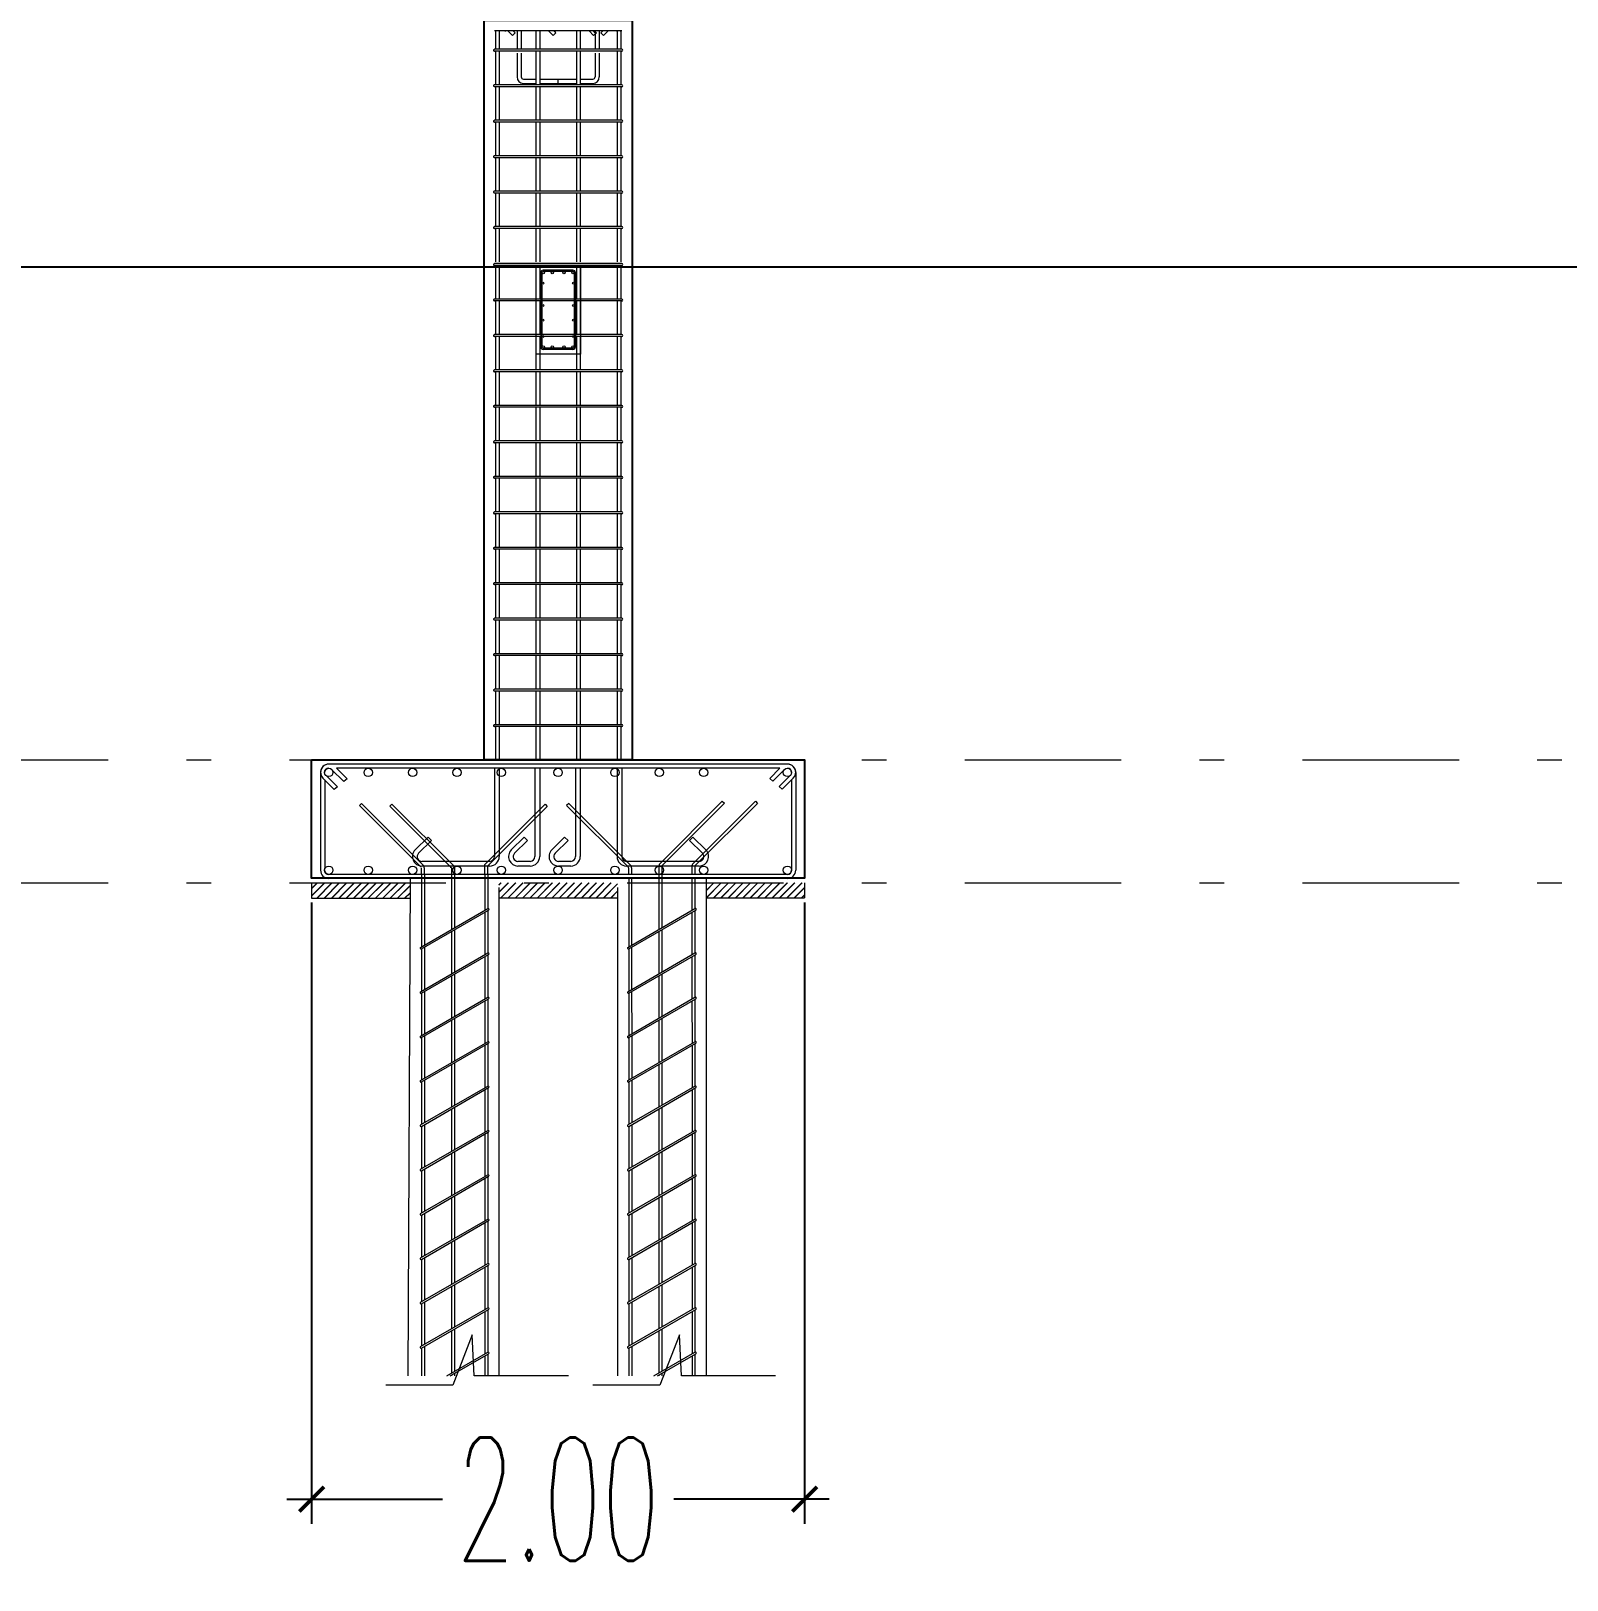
# Model space of a CAD drawing. Header units: millimetres. Extents: x 2175 to 3376, y 1504 to 1740.
# Drawn here: x 3054.11 to 3060.34, y 1627.84 to 1634.12 of the extents above; entities that cross this region are included whole.
import ezdxf

# ---------------------------------------------------------------- set-up
doc = ezdxf.new("R2010")
doc.units = ezdxf.units.MM
for name, pattern in [('DASHDOT2', [12.7, 6.35, -3.175, 0, -3.175]), ('DASHDOTX2', [50.8, 25.4, -12.7, 0, -12.7]), ('DASHED', [19.05, 12.7, -6.35])]:
    doc.linetypes.add(name, pattern=pattern)
doc.layers.add('As Atap', color=3, linetype='DASHDOTX2', lineweight=40)
doc.layers.add('Garis Dim', color=131, linetype='DASHED', lineweight=9)
for name, color, linetype in [('dinding baru', 142, 'Continuous'), ('GR', 7, 'Continuous'), ('WF 150', 5, 'Continuous')]:
    doc.layers.add(name, color=color, linetype=linetype)
doc.layers.add('Layer2', color=7, linetype='DASHED', lineweight=40, true_color=0x238759)
doc.styles.add('-DIM2', font='simplex.shx', dxfattribs={"width": 0.55})
doc.dimstyles.new('DIMENSI MUSHOLLAH', dxfattribs={"dimtxt": 0.5, "dimasz": 0.1, "dimexe": 0.1, "dimexo": 0.1, "dimgap": 0.05, "dimtad": 0, "dimtih": 1, "dimtoh": 1, "dimzin": 0, "dimdsep": 46, "dimtxsty": '-DIM2', "dimblk": 'ARCHTICK', "dimcen": 0.3, "dimdle": 0.1, "dimclrd": 1, "dimclre": 1, "dimclrt": 2, "dimadec": 0, "dimazin": 0, "dimtfac": 1, "dimtix": 1, "dimtofl": 0, "dimtmove": 0, "dimatfit": 3, "dimldrblk": 'ARCHTICK', "dimfxl": 1, "dimtolj": 1, "dimtzin": 0, "dimarcsym": 0})

# ---------------------------------------------------------------- blocks, each defined once
blk = doc.blocks.new('soof bmi')
at = {"layer": 'Garis Dim', "color": 1, "linetype": 'ByBlock', "lineweight": 9}
for p, q in [((38143.76, 315.036), (38143.76, 314.534)), ((38143.768, 315.036), (38143.768, 314.534)), ((38143.978, 315.053), (38143.777, 315.053)), ((38143.978, 315.044), (38143.777, 315.044)), ((38143.987, 315.036), (38143.987, 314.534)), ((38143.996, 315.036), (38143.996, 314.534)), ((38143.978, 314.525), (38143.777, 314.525)), ((38143.978, 314.517), (38143.777, 314.517))]:
    blk.add_line(p, q, dxfattribs=at)
blk.add_lwpolyline([(38143.728, 315.085), (38144.028, 315.085), (38144.028, 314.485), (38143.728, 314.485)], close=True, dxfattribs=at)
for centre, radius in [((38143.777, 315.036), 0.00853), ((38143.774, 314.965), 0.0064), ((38143.838, 315.036), 0.00853), ((38143.917, 315.036), 0.00853), ((38143.978, 315.036), 0.00853), ((38143.981, 314.965), 0.0064), ((38143.774, 314.815), 0.0064), ((38143.981, 314.815), 0.0064), ((38143.774, 314.715), 0.0064), ((38143.981, 314.715), 0.0064), ((38143.774, 314.605), 0.0064), ((38143.981, 314.605), 0.0064), ((38143.777, 314.534), 0.00853), ((38143.838, 314.534), 0.00853), ((38143.917, 314.534), 0.00853), ((38143.978, 314.534), 0.00853)]:
    blk.add_circle(centre, radius, dxfattribs=at)
for centre, radius, start, end in [((38143.777, 315.036), 0.0171, 90, 180), ((38143.978, 315.036), 0.0171, 0, 90), ((38143.978, 315.036), 0.00853, 0, 90), ((38143.777, 314.534), 0.0171, 180, 270), ((38143.978, 314.534), 0.00853, 270, 0), ((38143.978, 314.534), 0.0171, 270, 0)]:
    blk.add_arc(centre, radius, start, end, dxfattribs=at)
blk = doc.blocks.new('_ArchTick')
at = {"color": 0, "linetype": 'ByBlock', "const_width": 0.15}
blk.add_lwpolyline([(-0.5, -0.5), (0.5, 0.5)], dxfattribs=at)
blk = doc.blocks.new('*D900')
at = {"layer": 'Defpoints', "color": 0, "transparency": 16777216}
for p in [(3055.2511, 1630.6858), (3057.2511, 1630.6858), (3057.2511, 1628.1658)]:
    blk.add_point(p, dxfattribs=at)
at = {"layer": 'dinding baru', "color": 1, "linetype": 'Continuous', "lineweight": -2, "transparency": 16777216}
for p, q in [((3055.2511, 1630.5858), (3055.2511, 1628.0658)), ((3057.2511, 1630.5858), (3057.2511, 1628.0658))]:
    blk.add_line(p, q, dxfattribs=at)
at = {"layer": 'dinding baru', "color": 1, "lineweight": -2, "transparency": 16777216}
for p, q in [((3055.1511, 1628.1658), (3055.782, 1628.1658)), ((3057.3511, 1628.1658), (3056.7201, 1628.1658))]:
    blk.add_line(p, q, dxfattribs=at)
at = {"layer": 'dinding baru', "color": 1, "lineweight": -2, "transparency": 16777216, "xscale": 0.1, "yscale": 0.1, "zscale": 0.1, "rotation": 180}
blk.add_blockref('_ArchTick', (3055.2511, 1628.1658), dxfattribs=at)
at = {"layer": 'dinding baru', "color": 1, "lineweight": -2, "transparency": 16777216, "xscale": 0.1, "yscale": 0.1, "zscale": 0.1}
blk.add_blockref('_ArchTick', (3057.2511, 1628.1658), dxfattribs=at)
at = {"layer": 'dinding baru', "color": 2, "lineweight": 0, "transparency": 16777216, "insert": (3056.2511, 1628.1658), "char_height": 0.5, "attachment_point": 5, "style": '-DIM2'}
blk.add_mtext('\\A1;2.00', dxfattribs=at)

msp = doc.modelspace()

# ---------------------------------------------------------------- hatches: boundary and pattern name
at = {"layer": 'Layer2', "linetype": 'ByBlock', "lineweight": 5}
h = msp.add_hatch(dxfattribs=at)
h.set_pattern_fill('JIS_LC_8', scale=0.0027, style=0)
h.set_pattern_definition([(45, (77.486137, 400.594091), (-0.01489166881, 0.01489166881), []), (45, (77.487217, 400.594091), (-0.01489166881, 0.01489166881), [])])
h.paths.add_polyline_path([(3055.651, 1630.6634), (3055.2511, 1630.6646), (3055.2511, 1630.6046), (3055.651, 1630.6034)])
h.paths.add_polyline_path([(3056.0111, 1630.6658), (3056.0111, 1630.6658), (3056.0111, 1630.6058), (3056.0111, 1630.6058)])
h.paths.add_polyline_path([(3056.4918, 1630.6658), (3056.0111, 1630.6658), (3056.0111, 1630.6058), (3056.4918, 1630.6058)])
h.paths.add_polyline_path([(3057.2511, 1630.6658), (3056.8518, 1630.6658), (3056.8518, 1630.6058), (3057.2511, 1630.6058)])

# ---------------------------------------------------------------- linework, layer by layer
at = {"layer": 'As Atap', "color": 0, "linetype": 'ByBlock', "lineweight": 5}
for p, q in [((3055.9967, 1634.1222), (3055.9967, 1634.0479)), ((3056.0121, 1634.1222), (3056.0121, 1634.0479)), ((3056.0844, 1634.1222), (3056.0844, 1634.0479)), ((3056.1013, 1634.1222), (3056.1013, 1634.0479)), ((3056.1611, 1634.1207), (3056.1611, 1634.0479)), ((3056.1765, 1634.1207), (3056.1765, 1634.0479)), ((3056.3257, 1634.1207), (3056.3257, 1634.0479)), ((3056.341, 1634.1207), (3056.341, 1634.0479)), ((3056.4012, 1634.1222), (3056.4012, 1634.0479)), ((3056.4181, 1634.1222), (3056.4181, 1634.0479)), ((3056.4901, 1634.1207), (3056.4901, 1634.0479)), ((3056.5055, 1634.1207), (3056.5055, 1634.0479)), ((3055.9967, 1634.0402), (3055.9967, 1633.9039)), ((3056.0121, 1634.0402), (3056.0121, 1633.9039)), ((3056.0844, 1634.0328), (3056.0844, 1633.9357)), ((3056.1013, 1634.0328), (3056.1013, 1633.9357)), ((3056.1611, 1634.0402), (3056.1611, 1633.9039)), ((3056.1765, 1634.0402), (3056.1765, 1633.9039)), ((3056.3257, 1634.0402), (3056.3257, 1633.9039)), ((3056.341, 1634.0402), (3056.341, 1633.9039)), ((3056.4012, 1634.0328), (3056.4012, 1633.9357)), ((3056.4181, 1634.0328), (3056.4181, 1633.9357)), ((3056.4901, 1634.0402), (3056.4901, 1633.9039)), ((3056.5055, 1634.0402), (3056.5055, 1633.9039)), ((3055.9967, 1633.8962), (3055.9967, 1633.7599)), ((3056.0121, 1633.8962), (3056.0121, 1633.7599)), ((3056.11, 1633.927), (3056.1611, 1633.927)), ((3056.1103, 1633.9098), (3056.1611, 1633.9098)), ((3056.1611, 1633.8962), (3056.1611, 1633.7599)), ((3056.1765, 1633.927), (3056.3257, 1633.927)), ((3056.1765, 1633.9098), (3056.3257, 1633.9098)), ((3056.1765, 1633.8962), (3056.1765, 1633.7599)), ((3056.2506, 1633.927), (3056.2506, 1633.9098)), ((3056.3257, 1633.8962), (3056.3257, 1633.7599)), ((3056.341, 1633.927), (3056.3925, 1633.927)), ((3056.341, 1633.9098), (3056.3922, 1633.9098)), ((3056.341, 1633.8962), (3056.341, 1633.7599)), ((3056.4901, 1633.8962), (3056.4901, 1633.7599)), ((3056.5055, 1633.8962), (3056.5055, 1633.7599)), ((3055.9967, 1633.7522), (3055.9967, 1633.6159)), ((3056.0121, 1633.7522), (3056.0121, 1633.6159)), ((3056.1611, 1633.7522), (3056.1611, 1633.6159)), ((3056.1765, 1633.7522), (3056.1765, 1633.6159)), ((3056.3257, 1633.7522), (3056.3257, 1633.6159)), ((3056.341, 1633.7522), (3056.341, 1633.6159)), ((3056.4901, 1633.7522), (3056.4901, 1633.6159)), ((3056.5055, 1633.7522), (3056.5055, 1633.6159)), ((3055.9967, 1633.6088), (3055.9967, 1633.4725)), ((3056.0121, 1633.6088), (3056.0121, 1633.4725)), ((3056.1611, 1633.6088), (3056.1611, 1633.4725)), ((3056.1765, 1633.6088), (3056.1765, 1633.4725)), ((3056.3257, 1633.6088), (3056.3257, 1633.4725)), ((3056.341, 1633.6088), (3056.341, 1633.4725)), ((3056.4901, 1633.6088), (3056.4901, 1633.4725)), ((3056.5055, 1633.6088), (3056.5055, 1633.4725)), ((3055.9967, 1633.4648), (3055.9967, 1633.3285)), ((3056.0121, 1633.4648), (3056.0121, 1633.3285)), ((3056.1611, 1633.4648), (3056.1611, 1633.3285)), ((3056.1765, 1633.4648), (3056.1765, 1633.3285)), ((3056.3257, 1633.4648), (3056.3257, 1633.3285)), ((3056.341, 1633.4648), (3056.341, 1633.3285)), ((3056.4901, 1633.4648), (3056.4901, 1633.3285)), ((3056.5055, 1633.4648), (3056.5055, 1633.3285)), ((3055.9967, 1633.3215), (3055.9967, 1633.1852)), ((3056.0121, 1633.3215), (3056.0121, 1633.1852)), ((3056.1611, 1633.3215), (3056.1611, 1633.1852)), ((3056.1765, 1633.3215), (3056.1765, 1633.1852)), ((3056.3257, 1633.3215), (3056.3257, 1633.1852)), ((3056.341, 1633.3215), (3056.341, 1633.1852)), ((3056.4901, 1633.3215), (3056.4901, 1633.1852)), ((3056.5055, 1633.3215), (3056.5055, 1633.1852)), ((3055.9967, 1633.1708), (3055.9967, 1633.0344)), ((3056.0121, 1633.1708), (3056.0121, 1633.0344)), ((3056.1611, 1633.1708), (3056.1611, 1633.0344)), ((3056.1765, 1633.1708), (3056.1765, 1633.0344)), ((3056.3257, 1633.1708), (3056.3257, 1633.0344)), ((3056.341, 1633.1708), (3056.341, 1633.0344)), ((3056.4901, 1633.1708), (3056.4901, 1633.0344)), ((3056.5055, 1633.1708), (3056.5055, 1633.0344)), ((3055.9967, 1633.0268), (3055.9967, 1632.8904)), ((3056.0121, 1633.0268), (3056.0121, 1632.8904)), ((3056.1611, 1633.0268), (3056.1611, 1632.8904)), ((3056.1765, 1633.0268), (3056.1765, 1632.8904)), ((3056.3257, 1633.0268), (3056.3257, 1632.8904)), ((3056.341, 1633.0268), (3056.341, 1632.8904)), ((3056.4901, 1633.0268), (3056.4901, 1632.8904)), ((3056.5055, 1633.0268), (3056.5055, 1632.8904)), ((3055.9967, 1632.8834), (3055.9967, 1632.7471)), ((3056.0121, 1632.8834), (3056.0121, 1632.7471)), ((3056.1611, 1632.8834), (3056.1611, 1632.7471)), ((3056.1765, 1632.8834), (3056.1765, 1632.7471)), ((3056.3257, 1632.8834), (3056.3257, 1632.7471)), ((3056.341, 1632.8834), (3056.341, 1632.7471)), ((3056.4901, 1632.8834), (3056.4901, 1632.7471)), ((3056.5055, 1632.8834), (3056.5055, 1632.7471)), ((3055.9967, 1632.7394), (3055.9967, 1632.6031)), ((3056.0121, 1632.7394), (3056.0121, 1632.6031)), ((3056.1611, 1632.7394), (3056.1611, 1632.6031)), ((3056.1765, 1632.7394), (3056.1765, 1632.6031)), ((3056.3257, 1632.7394), (3056.3257, 1632.6031)), ((3056.341, 1632.7394), (3056.341, 1632.6031)), ((3056.4901, 1632.7394), (3056.4901, 1632.6031)), ((3056.5055, 1632.7394), (3056.5055, 1632.6031)), ((3055.9967, 1632.5954), (3055.9967, 1632.4591)), ((3056.0121, 1632.5954), (3056.0121, 1632.4591)), ((3056.1611, 1632.5954), (3056.1611, 1632.4591)), ((3056.1765, 1632.5954), (3056.1765, 1632.4591)), ((3056.3257, 1632.5954), (3056.3257, 1632.4591)), ((3056.341, 1632.5954), (3056.341, 1632.4591)), ((3056.4901, 1632.5954), (3056.4901, 1632.4591)), ((3056.5055, 1632.5954), (3056.5055, 1632.4591)), ((3055.9967, 1632.4514), (3055.9967, 1632.3151)), ((3056.0121, 1632.4514), (3056.0121, 1632.3151)), ((3056.1611, 1632.4514), (3056.1611, 1632.3151)), ((3056.1765, 1632.4514), (3056.1765, 1632.3151)), ((3056.3257, 1632.4514), (3056.3257, 1632.3151)), ((3056.341, 1632.4514), (3056.341, 1632.3151)), ((3056.4901, 1632.4514), (3056.4901, 1632.3151)), ((3056.5055, 1632.4514), (3056.5055, 1632.3151)), ((3055.9967, 1632.3074), (3055.9967, 1632.1711)), ((3056.0121, 1632.3074), (3056.0121, 1632.1711)), ((3056.1611, 1632.3074), (3056.1611, 1632.1711)), ((3056.1765, 1632.3074), (3056.1765, 1632.1711)), ((3056.3257, 1632.3074), (3056.3257, 1632.1711)), ((3056.341, 1632.3074), (3056.341, 1632.1711)), ((3056.4901, 1632.3074), (3056.4901, 1632.1711)), ((3056.5055, 1632.3074), (3056.5055, 1632.1711)), ((3055.9967, 1632.1634), (3055.9967, 1632.0271)), ((3056.0121, 1632.1634), (3056.0121, 1632.0271)), ((3056.1611, 1632.1634), (3056.1611, 1632.0271)), ((3056.1765, 1632.1634), (3056.1765, 1632.0271)), ((3056.3257, 1632.1634), (3056.3257, 1632.0271)), ((3056.341, 1632.1634), (3056.341, 1632.0271)), ((3056.4901, 1632.1634), (3056.4901, 1632.0271)), ((3056.5055, 1632.1634), (3056.5055, 1632.0271)), ((3055.9967, 1632.02), (3055.9967, 1631.8837)), ((3056.0121, 1632.02), (3056.0121, 1631.8837)), ((3056.1611, 1632.02), (3056.1611, 1631.8837)), ((3056.1765, 1632.02), (3056.1765, 1631.8837)), ((3056.3257, 1632.02), (3056.3257, 1631.8837)), ((3056.341, 1632.02), (3056.341, 1631.8837)), ((3056.4901, 1632.02), (3056.4901, 1631.8837)), ((3056.5055, 1632.02), (3056.5055, 1631.8837)), ((3055.9967, 1631.876), (3055.9967, 1631.7397)), ((3056.0121, 1631.876), (3056.0121, 1631.7397)), ((3056.1611, 1631.876), (3056.1611, 1631.7397)), ((3056.1765, 1631.876), (3056.1765, 1631.7397)), ((3056.3257, 1631.876), (3056.3257, 1631.7397)), ((3056.341, 1631.876), (3056.341, 1631.7397)), ((3056.4901, 1631.876), (3056.4901, 1631.7397)), ((3056.5055, 1631.876), (3056.5055, 1631.7397)), ((3055.9967, 1631.732), (3055.9967, 1631.5957)), ((3056.0121, 1631.732), (3056.0121, 1631.5957)), ((3056.1611, 1631.732), (3056.1611, 1631.5957)), ((3056.1765, 1631.732), (3056.1765, 1631.5957)), ((3056.3257, 1631.732), (3056.3257, 1631.5957)), ((3056.341, 1631.732), (3056.341, 1631.5957)), ((3056.4901, 1631.732), (3056.4901, 1631.5957)), ((3056.5055, 1631.732), (3056.5055, 1631.5957)), ((3055.9967, 1631.588), (3055.9967, 1631.4517)), ((3056.0121, 1631.588), (3056.0121, 1631.4517)), ((3056.1611, 1631.588), (3056.1611, 1631.4517)), ((3056.1765, 1631.588), (3056.1765, 1631.4517)), ((3056.3257, 1631.588), (3056.3257, 1631.4517)), ((3056.341, 1631.588), (3056.341, 1631.4517)), ((3056.4901, 1631.588), (3056.4901, 1631.4517)), ((3056.5055, 1631.588), (3056.5055, 1631.4517)), ((3055.9967, 1631.444), (3055.9967, 1631.3077)), ((3056.0121, 1631.444), (3056.0121, 1631.3077)), ((3056.1611, 1631.444), (3056.1611, 1631.3077)), ((3056.1765, 1631.444), (3056.1765, 1631.3077)), ((3056.3257, 1631.444), (3056.3257, 1631.3077)), ((3056.341, 1631.444), (3056.341, 1631.3077)), ((3056.4901, 1631.444), (3056.4901, 1631.3077)), ((3056.5055, 1631.444), (3056.5055, 1631.3077)), ((3055.9967, 1631.3), (3055.9967, 1631.1637)), ((3056.0121, 1631.3), (3056.0121, 1631.1637)), ((3056.1611, 1631.3), (3056.1611, 1631.1637)), ((3056.1765, 1631.3), (3056.1765, 1631.1637)), ((3056.3257, 1631.3), (3056.3257, 1631.1637)), ((3056.341, 1631.3), (3056.341, 1631.1637)), ((3056.4901, 1631.3), (3056.4901, 1631.1637)), ((3056.5055, 1631.3), (3056.5055, 1631.1637)), ((3055.2871, 1631.1142), (3055.2871, 1630.7174)), ((3055.9929, 1631.131), (3055.9929, 1630.7726)), ((3056.0121, 1631.131), (3056.0121, 1630.7815)), ((3056.1573, 1631.131), (3056.1573, 1630.7726)), ((3056.1765, 1631.131), (3056.1765, 1630.7726)), ((3056.3218, 1631.131), (3056.3218, 1630.7726)), ((3056.341, 1631.131), (3056.341, 1630.7726)), ((3056.4901, 1631.131), (3056.4901, 1630.7758)), ((3056.5093, 1631.131), (3056.5093, 1630.7735)), ((3057.2151, 1631.114), (3057.2151, 1630.7174)), ((3055.3046, 1631.0835), (3055.3046, 1630.7223)), ((3057.1983, 1631.0835), (3057.1983, 1630.7174)), ((3055.6959, 1630.7267), (3055.6959, 1630.7006)), ((3055.7079, 1630.7267), (3055.7079, 1630.7006)), ((3055.8191, 1630.7271), (3055.8191, 1630.4772)), ((3055.8311, 1630.7321), (3055.8311, 1630.4841)), ((3055.9527, 1630.7391), (3055.9527, 1630.7006)), ((3055.9647, 1630.7342), (3055.9647, 1630.7006)), ((3056.0121, 1630.7815), (3056.0121, 1630.7726)), ((3056.5367, 1630.7267), (3056.5367, 1630.7006)), ((3056.5367, 1630.7267), (3056.5367, 1630.7006)), ((3056.5487, 1630.7267), (3056.5487, 1630.7006)), ((3056.5487, 1630.7265), (3056.5487, 1630.7006)), ((3056.6598, 1630.7342), (3056.6598, 1630.4772)), ((3056.6718, 1630.7342), (3056.6718, 1630.4841)), ((3056.7935, 1630.7317), (3056.7935, 1630.7006)), ((3056.8055, 1630.7317), (3056.8055, 1630.7006)), ((3055.6967, 1630.7006), (3055.6967, 1630.4065)), ((3055.7087, 1630.7006), (3055.7087, 1630.4135)), ((3055.9535, 1630.7006), (3055.9535, 1630.5548)), ((3055.9655, 1630.7006), (3055.9655, 1630.5617)), ((3056.5374, 1630.6838), (3056.5374, 1630.4065)), ((3056.5494, 1630.6838), (3056.5494, 1630.4135)), ((3056.7942, 1630.6838), (3056.7942, 1630.5655)), ((3056.7942, 1630.6838), (3056.7942, 1630.5548)), ((3056.8062, 1630.6838), (3056.8062, 1630.5655)), ((3056.8062, 1630.6838), (3056.8062, 1630.5617)), ((3056.8588, 1630.7008), (3056.8588, 1630.7006)), ((3056.8588, 1630.7008), (3056.8588, 1630.7006)), ((3055.9535, 1630.5465), (3055.9535, 1630.3748)), ((3055.9655, 1630.5534), (3055.9655, 1630.3817)), ((3056.7942, 1630.5465), (3056.7942, 1630.3748)), ((3056.8062, 1630.5534), (3056.8062, 1630.3817)), ((3055.8311, 1630.4758), (3055.8311, 1630.3041)), ((3056.6718, 1630.4758), (3056.6718, 1630.3041)), ((3055.8191, 1630.4689), (3055.8191, 1630.2972)), ((3056.6598, 1630.4689), (3056.6598, 1630.2972)), ((3055.6967, 1630.3982), (3055.6967, 1630.2265)), ((3055.7087, 1630.4051), (3055.7087, 1630.2335)), ((3055.9535, 1630.3665), (3055.9535, 1630.1948)), ((3055.9655, 1630.3734), (3055.9655, 1630.2017)), ((3056.5374, 1630.3982), (3056.5374, 1630.2265)), ((3056.5494, 1630.4052), (3056.5494, 1630.2335)), ((3056.7942, 1630.3665), (3056.7942, 1630.1948)), ((3056.8062, 1630.3734), (3056.8062, 1630.2017)), ((3055.8191, 1630.2889), (3055.8191, 1630.1172)), ((3055.8311, 1630.2958), (3055.8311, 1630.1241)), ((3056.6598, 1630.2889), (3056.6598, 1630.1172)), ((3056.6718, 1630.2958), (3056.6718, 1630.1241)), ((3055.7087, 1630.2251), (3055.7087, 1630.0535)), ((3056.5494, 1630.2252), (3056.5495, 1630.0535)), ((3055.6967, 1630.2182), (3055.6967, 1630.0465)), ((3055.9535, 1630.1865), (3055.9535, 1630.0148)), ((3055.9655, 1630.1934), (3055.9655, 1630.0217)), ((3056.5374, 1630.2182), (3056.5375, 1630.0465)), ((3056.7942, 1630.1865), (3056.7943, 1630.0148)), ((3056.8062, 1630.1934), (3056.8063, 1630.0217)), ((3055.8191, 1630.1089), (3055.8191, 1629.9372)), ((3055.8311, 1630.1158), (3055.8311, 1629.9441)), ((3056.6598, 1630.1089), (3056.6599, 1629.9372)), ((3056.6718, 1630.1158), (3056.6719, 1629.9441)), ((3055.6967, 1630.0382), (3055.6967, 1629.8665)), ((3055.7087, 1630.0451), (3055.7087, 1629.8735)), ((3056.5375, 1630.0382), (3056.5375, 1629.8665)), ((3056.5495, 1630.0452), (3056.5495, 1629.8735)), ((3055.9535, 1630.0065), (3055.9535, 1629.8348)), ((3055.9655, 1630.0134), (3055.9655, 1629.8417)), ((3056.7943, 1630.0065), (3056.7943, 1629.8348)), ((3056.8063, 1630.0134), (3056.8063, 1629.8417)), ((3055.8191, 1629.9289), (3055.8191, 1629.7572)), ((3055.8311, 1629.9358), (3055.8311, 1629.7641)), ((3056.6599, 1629.9289), (3056.6599, 1629.7572)), ((3056.6719, 1629.9358), (3056.6719, 1629.7641)), ((3055.6967, 1629.8582), (3055.6967, 1629.6865)), ((3055.7087, 1629.8651), (3055.7087, 1629.6935)), ((3056.5375, 1629.8582), (3056.5375, 1629.6865)), ((3056.5495, 1629.8652), (3056.5495, 1629.6935)), ((3055.9535, 1629.8265), (3055.9535, 1629.6548)), ((3055.9655, 1629.8334), (3055.9655, 1629.6617)), ((3056.7943, 1629.8265), (3056.7943, 1629.6548)), ((3056.7943, 1629.8265), (3056.7943, 1629.6548)), ((3056.8063, 1629.8334), (3056.8063, 1629.6617)), ((3056.8063, 1629.8334), (3056.8063, 1629.6617)), ((3055.8191, 1629.7489), (3055.8191, 1629.5772)), ((3055.8311, 1629.7558), (3055.8311, 1629.5841)), ((3056.6599, 1629.7489), (3056.6599, 1629.5772)), ((3056.6599, 1629.7489), (3056.6599, 1629.5772)), ((3056.6719, 1629.7558), (3056.6719, 1629.5841)), ((3056.6719, 1629.7558), (3056.6719, 1629.5841)), ((3055.6967, 1629.6782), (3055.6967, 1629.5065)), ((3055.7087, 1629.6851), (3055.7087, 1629.5135)), ((3056.5375, 1629.6782), (3056.5375, 1629.5065)), ((3056.5375, 1629.6782), (3056.5375, 1629.5065)), ((3056.5495, 1629.6852), (3056.5495, 1629.5135)), ((3056.5495, 1629.6852), (3056.5495, 1629.5135)), ((3055.9535, 1629.6465), (3055.9535, 1629.4748)), ((3055.9655, 1629.6534), (3055.9655, 1629.4817)), ((3056.7943, 1629.6465), (3056.7943, 1629.4748)), ((3056.8063, 1629.6534), (3056.8063, 1629.4817)), ((3055.8191, 1629.5689), (3055.8191, 1629.3972)), ((3055.8311, 1629.5758), (3055.8311, 1629.4041)), ((3056.6599, 1629.5689), (3056.6599, 1629.3972)), ((3056.6719, 1629.5758), (3056.6719, 1629.4041)), ((3055.6967, 1629.4982), (3055.6967, 1629.3265)), ((3055.7087, 1629.5051), (3055.7087, 1629.3335)), ((3055.9655, 1629.4734), (3055.9655, 1629.3017)), ((3056.5375, 1629.4982), (3056.5375, 1629.3265)), ((3056.5495, 1629.5052), (3056.5495, 1629.3335)), ((3056.8063, 1629.4734), (3056.8063, 1629.3017)), ((3055.9535, 1629.4665), (3055.9535, 1629.2948)), ((3056.7943, 1629.4665), (3056.7943, 1629.2948)), ((3055.8191, 1629.3889), (3055.8191, 1629.2172)), ((3055.8311, 1629.3958), (3055.8311, 1629.2241)), ((3056.6599, 1629.3889), (3056.6599, 1629.2172)), ((3056.6719, 1629.3958), (3056.6719, 1629.2241)), ((3055.6967, 1629.3182), (3055.6967, 1629.1465)), ((3055.7087, 1629.3251), (3055.7087, 1629.1535)), ((3055.9535, 1629.2865), (3055.9535, 1629.1148)), ((3055.9655, 1629.2934), (3055.9655, 1629.1217)), ((3056.5375, 1629.3182), (3056.5375, 1629.1465)), ((3056.5495, 1629.3252), (3056.5495, 1629.1535)), ((3056.7943, 1629.2865), (3056.7943, 1629.1148)), ((3056.8063, 1629.2934), (3056.8063, 1629.1217)), ((3055.8311, 1629.2158), (3055.8311, 1629.0441)), ((3056.6719, 1629.2158), (3056.6719, 1629.0441)), ((3055.8191, 1629.2089), (3055.8191, 1629.0372)), ((3056.6599, 1629.2089), (3056.6599, 1629.0372)), ((3055.6967, 1629.1382), (3055.6967, 1628.9665)), ((3055.7087, 1629.1451), (3055.7087, 1628.9735)), ((3055.9535, 1629.1065), (3055.9535, 1628.9348)), ((3055.9655, 1629.1134), (3055.9655, 1628.9417)), ((3056.5375, 1629.1382), (3056.5375, 1628.9665)), ((3056.5495, 1629.1452), (3056.5495, 1628.9735)), ((3056.7943, 1629.1065), (3056.7943, 1628.9348)), ((3056.8063, 1629.1134), (3056.8063, 1628.9417)), ((3055.8191, 1629.0289), (3055.8191, 1628.8572)), ((3055.8311, 1629.0358), (3055.8311, 1628.8641)), ((3056.6599, 1629.0289), (3056.6599, 1628.8572)), ((3056.6719, 1629.0358), (3056.6719, 1628.8641)), ((3055.7087, 1628.9651), (3055.7087, 1628.7935)), ((3056.5495, 1628.9652), (3056.5495, 1628.7935)), ((3055.6967, 1628.9582), (3055.6967, 1628.7865)), ((3055.9535, 1628.9265), (3055.9535, 1628.7548)), ((3055.9655, 1628.9334), (3055.9655, 1628.7617)), ((3056.5375, 1628.9582), (3056.5375, 1628.7865)), ((3056.7943, 1628.9265), (3056.7943, 1628.7548)), ((3056.8063, 1628.9334), (3056.8063, 1628.7617)), ((3055.8191, 1628.8489), (3055.8191, 1628.6772)), ((3055.8311, 1628.8558), (3055.8311, 1628.6841)), ((3056.6599, 1628.8489), (3056.6599, 1628.6772)), ((3056.6719, 1628.8558), (3056.6719, 1628.6841)), ((3055.6967, 1628.7782), (3055.6967, 1628.6658)), ((3055.7087, 1628.7851), (3055.7087, 1628.6658)), ((3056.5375, 1628.7782), (3056.5375, 1628.6658)), ((3056.5495, 1628.7852), (3056.5495, 1628.6658)), ((3055.9535, 1628.7465), (3055.9535, 1628.6657)), ((3055.9655, 1628.7534), (3055.9655, 1628.6657)), ((3056.7943, 1628.7465), (3056.7943, 1628.6658)), ((3056.8063, 1628.7534), (3056.8063, 1628.6658)), ((3055.8191, 1628.6689), (3055.8191, 1628.6658)), ((3055.8311, 1628.6758), (3055.8311, 1628.6658)), ((3056.6599, 1628.6689), (3056.6599, 1628.6658)), ((3056.6719, 1628.6758), (3056.6719, 1628.6658))]:
    msp.add_line(p, q, dxfattribs=at)
at = {"layer": 'As Atap', "color": 7, "linetype": 'ByBlock', "lineweight": 5}
for p, q in [((3055.2511, 1630.6658), (3055.2511, 1630.6034)), ((3055.6513, 1630.6867), (3055.6415, 1628.6658)), ((3056.8518, 1630.6838), (3056.8519, 1628.6658)), ((3057.2511, 1630.6658), (3057.2511, 1630.6058)), ((3056.0111, 1630.6478), (3056.0111, 1628.6658)), ((3056.4918, 1630.6478), (3056.4919, 1628.6658))]:
    msp.add_line(p, q, dxfattribs=at)
at = {"layer": 'As Atap', "color": 0, "linetype": 'ByBlock', "lineweight": 5}
for centre, radius, start, end in [((3056.1103, 1633.9357), 0.0259, 180, 270), ((3056.11, 1633.9357), 0.00864, 180, 270), ((3056.3922, 1633.9357), 0.0259, 270, 0), ((3056.3925, 1633.9357), 0.00864, 270, 0)]:
    msp.add_arc(centre, radius, start, end, dxfattribs=at)
at = {"layer": 'Garis Dim', "color": 0, "linetype": 'ByBlock', "lineweight": 5}
for p, q in [((3056.5093, 1634.1222), (3055.9929, 1634.1222)), ((3056.0476, 1634.1222), (3056.0664, 1634.1035)), ((3056.0693, 1634.1222), (3056.0772, 1634.1143)), ((3056.212, 1634.1222), (3056.2308, 1634.1035)), ((3056.2337, 1634.1222), (3056.2416, 1634.1143)), ((3056.3765, 1634.1222), (3056.3953, 1634.1035)), ((3056.3928, 1634.1222), (3056.4007, 1634.1143)), ((3056.3982, 1634.1222), (3056.4062, 1634.1143)), ((3056.4329, 1634.1222), (3056.425, 1634.1143)), ((3056.4546, 1634.1222), (3056.4358, 1634.1035)), ((3056.0772, 1634.1143), (3056.0664, 1634.1035)), ((3056.2416, 1634.1143), (3056.2308, 1634.1035)), ((3056.4062, 1634.1143), (3056.3953, 1634.1035)), ((3056.425, 1634.1143), (3056.4358, 1634.1035)), ((3056.5093, 1634.0479), (3055.9929, 1634.0479)), ((3056.5093, 1634.0402), (3055.9929, 1634.0402)), ((3056.5093, 1633.9039), (3055.9929, 1633.9039)), ((3056.5093, 1633.8962), (3055.9929, 1633.8962)), ((3056.5093, 1633.7599), (3055.9929, 1633.7599)), ((3056.5093, 1633.7522), (3055.9929, 1633.7522)), ((3056.5093, 1633.6159), (3055.9929, 1633.6159)), ((3056.5093, 1633.6082), (3055.9929, 1633.6082)), ((3056.5093, 1633.4725), (3055.9929, 1633.4725)), ((3056.5093, 1633.4648), (3055.9929, 1633.4648)), ((3056.5093, 1633.3285), (3055.9929, 1633.3285)), ((3056.5093, 1633.3208), (3055.9929, 1633.3208)), ((3056.5093, 1633.1784), (3055.9929, 1633.1784)), ((3056.5093, 1633.1708), (3055.9929, 1633.1708)), ((3056.5093, 1633.0344), (3055.9929, 1633.0344)), ((3056.5093, 1633.0268), (3055.9929, 1633.0268)), ((3056.5093, 1632.8904), (3055.9929, 1632.8904)), ((3056.5093, 1632.8828), (3055.9929, 1632.8828)), ((3056.5093, 1632.7471), (3055.9929, 1632.7471)), ((3056.5093, 1632.7394), (3055.9929, 1632.7394)), ((3056.5093, 1632.6031), (3055.9929, 1632.6031)), ((3056.5093, 1632.5954), (3055.9929, 1632.5954)), ((3056.5093, 1632.4591), (3055.9929, 1632.4591)), ((3056.5093, 1632.4514), (3055.9929, 1632.4514)), ((3056.5093, 1632.3151), (3055.9929, 1632.3151)), ((3056.5093, 1632.3074), (3055.9929, 1632.3074)), ((3056.5093, 1632.1711), (3055.9929, 1632.1711)), ((3056.5093, 1632.1634), (3055.9929, 1632.1634)), ((3056.5093, 1632.0271), (3055.9929, 1632.0271)), ((3056.5093, 1632.0194), (3055.9929, 1632.0194)), ((3056.5093, 1631.8837), (3055.9929, 1631.8837)), ((3056.5093, 1631.876), (3055.9929, 1631.876)), ((3056.5093, 1631.7397), (3055.9929, 1631.7397)), ((3056.5093, 1631.732), (3055.9929, 1631.732)), ((3056.5093, 1631.5957), (3055.9929, 1631.5957)), ((3056.5093, 1631.588), (3055.9929, 1631.588)), ((3056.5093, 1631.4517), (3055.9929, 1631.4517)), ((3056.5093, 1631.444), (3055.9929, 1631.444)), ((3056.5093, 1631.3077), (3055.9929, 1631.3077)), ((3056.5093, 1631.3), (3055.9929, 1631.3)), ((3055.2916, 1631.131), (3055.2916, 1631.131)), ((3055.3082, 1631.103), (3055.3558, 1631.0553)), ((3057.1814, 1631.1478), (3055.3207, 1631.1478)), ((3055.3321, 1631.1265), (3055.3818, 1631.0768)), ((3057.1509, 1631.131), (3055.3514, 1631.131)), ((3055.3514, 1631.131), (3055.3949, 1631.0875)), ((3057.1509, 1631.131), (3057.11, 1631.0901)), ((3057.1684, 1631.1247), (3057.1226, 1631.079)), ((3057.1943, 1631.1033), (3057.1478, 1631.0568)), ((3055.297, 1631.0904), (3055.3428, 1631.0446)), ((3055.3558, 1631.0553), (3055.3428, 1631.0446)), ((3055.3949, 1631.0875), (3055.3818, 1631.0768)), ((3057.11, 1631.0901), (3057.1226, 1631.079)), ((3057.1478, 1631.0568), (3057.1604, 1631.0457)), ((3057.2052, 1631.0904), (3057.1604, 1631.0457)), ((3055.4534, 1630.9887), (3055.4449, 1630.9802)), ((3055.6942, 1630.731), (3055.4449, 1630.9802)), ((3055.7027, 1630.7394), (3055.4534, 1630.9887)), ((3055.5771, 1630.986), (3055.5687, 1630.9775)), ((3055.8191, 1630.7271), (3055.5687, 1630.9775)), ((3055.8316, 1630.7315), (3055.5771, 1630.986)), ((3055.9527, 1630.7391), (3056.1988, 1630.9852)), ((3055.9647, 1630.7342), (3056.2067, 1630.9761)), ((3056.1988, 1630.9852), (3056.2067, 1630.9761)), ((3056.2941, 1630.9887), (3056.2857, 1630.9802)), ((3056.5349, 1630.731), (3056.2857, 1630.9802)), ((3056.5435, 1630.7394), (3056.2941, 1630.9887)), ((3056.665, 1630.7448), (3056.917, 1630.9976)), ((3056.6727, 1630.7363), (3056.9255, 1630.9891)), ((3056.7988, 1630.7444), (3057.0516, 1630.9972)), ((3056.8073, 1630.7359), (3057.0601, 1630.9887)), ((3056.917, 1630.9976), (3056.9255, 1630.9891)), ((3057.0516, 1630.9972), (3057.0601, 1630.9887)), ((3055.6713, 1630.7997), (3055.7233, 1630.8518)), ((3055.7233, 1630.8518), (3055.7369, 1630.8382)), ((3056.061, 1630.7997), (3056.1131, 1630.8518)), ((3056.1131, 1630.8518), (3056.1267, 1630.8382)), ((3056.2256, 1630.7997), (3056.2776, 1630.8518)), ((3056.2776, 1630.8518), (3056.2912, 1630.8382)), ((3056.7981, 1630.8518), (3056.7845, 1630.8382)), ((3056.8501, 1630.7997), (3056.7981, 1630.8518)), ((3055.6848, 1630.7862), (3055.7369, 1630.8382)), ((3056.0746, 1630.7862), (3056.1267, 1630.8382)), ((3056.2391, 1630.7862), (3056.2912, 1630.8382)), ((3056.8366, 1630.7862), (3056.7845, 1630.8382)), ((3055.9737, 1630.7534), (3055.6984, 1630.7534)), ((3055.9737, 1630.7342), (3055.6984, 1630.7342)), ((3056.1381, 1630.7534), (3056.0882, 1630.7534)), ((3056.1381, 1630.7342), (3056.0882, 1630.7342)), ((3056.3026, 1630.7534), (3056.2527, 1630.7534)), ((3056.3026, 1630.7342), (3056.2527, 1630.7342)), ((3056.823, 1630.7534), (3056.5285, 1630.7534)), ((3056.823, 1630.7342), (3056.5285, 1630.7342)), ((3056.5349, 1630.731), (3056.5317, 1630.7342)), ((3057.1815, 1630.7006), (3055.3207, 1630.7006)), ((3057.0815, 1630.6838), (3055.3207, 1630.6838)), ((3057.1815, 1630.6838), (3055.3207, 1630.6838)), ((3055.6931, 1630.4045), (3055.9655, 1630.5617)), ((3055.6967, 1630.3982), (3055.9693, 1630.5556)), ((3056.5339, 1630.4045), (3056.8062, 1630.5617)), ((3056.5375, 1630.3982), (3056.81, 1630.5556)), ((3055.6931, 1630.2245), (3055.9655, 1630.3817)), ((3055.6967, 1630.2182), (3055.9693, 1630.3756)), ((3056.5339, 1630.2245), (3056.8062, 1630.3817)), ((3056.5375, 1630.2182), (3056.81, 1630.3756)), ((3055.6931, 1630.0445), (3055.9655, 1630.2017)), ((3055.6967, 1630.0382), (3055.9693, 1630.1956)), ((3056.5339, 1630.0445), (3056.8062, 1630.2017)), ((3056.5375, 1630.0382), (3056.81, 1630.1956)), ((3055.6931, 1629.8645), (3055.9655, 1630.0217)), ((3055.6967, 1629.8582), (3055.9693, 1630.0156)), ((3056.5339, 1629.8645), (3056.8063, 1630.0217)), ((3056.5375, 1629.8582), (3056.81, 1630.0156)), ((3055.6931, 1629.6845), (3055.9655, 1629.8417)), ((3055.6967, 1629.6782), (3055.9693, 1629.8356)), ((3056.5339, 1629.6845), (3056.8063, 1629.8417)), ((3056.5375, 1629.6782), (3056.81, 1629.8356)), ((3055.6931, 1629.5045), (3055.9655, 1629.6617)), ((3055.6967, 1629.4982), (3055.9693, 1629.6556)), ((3056.5339, 1629.5045), (3056.8063, 1629.6617)), ((3056.5339, 1629.5045), (3056.8063, 1629.6617)), ((3056.5375, 1629.4982), (3056.81, 1629.6556)), ((3056.5375, 1629.4982), (3056.81, 1629.6556)), ((3055.6931, 1629.3245), (3055.9655, 1629.4817)), ((3055.6967, 1629.3182), (3055.9693, 1629.4756)), ((3056.5339, 1629.3245), (3056.8063, 1629.4817)), ((3056.5375, 1629.3182), (3056.81, 1629.4756)), ((3055.6931, 1629.1445), (3055.9655, 1629.3017)), ((3055.6967, 1629.1382), (3055.9693, 1629.2956)), ((3056.5339, 1629.1445), (3056.8063, 1629.3017)), ((3056.5375, 1629.1382), (3056.81, 1629.2956)), ((3055.6931, 1628.9645), (3055.9655, 1629.1217)), ((3055.6967, 1628.9582), (3055.9693, 1629.1156)), ((3056.5339, 1628.9645), (3056.8063, 1629.1217)), ((3056.5375, 1628.9582), (3056.81, 1629.1156)), ((3055.6931, 1628.7845), (3055.9655, 1628.9417)), ((3055.6967, 1628.7782), (3055.9693, 1628.9356)), ((3056.5339, 1628.7845), (3056.8063, 1628.9417)), ((3056.5375, 1628.7782), (3056.81, 1628.9356)), ((3055.7993, 1628.6658), (3055.9655, 1628.7617)), ((3055.8137, 1628.6658), (3055.9693, 1628.7556)), ((3056.64, 1628.6658), (3056.8063, 1628.7617)), ((3056.6544, 1628.6658), (3056.81, 1628.7556))]:
    msp.add_line(p, q, dxfattribs=at)
at = {"layer": 'Garis Dim', "linetype": 'DASHDOT2', "ltscale": 0.1}
for p, q in [((2996.2511, 1631.1658), (3070.7564, 1631.1658)), ((2996.2511, 1630.6658), (3070.7564, 1630.6658))]:
    msp.add_line(p, q, dxfattribs=at)
at = {"layer": 'Garis Dim', "color": 7, "linetype": 'ByBlock', "lineweight": 5}
for p, q in [((3055.2511, 1630.6034), (3055.6509, 1630.6034)), ((3056.0111, 1630.6058), (3056.4918, 1630.6058)), ((3056.8518, 1630.6058), (3057.2511, 1630.6058))]:
    msp.add_line(p, q, dxfattribs=at)
at = {"layer": 'Garis Dim', "color": 0, "linetype": 'ByBlock', "lineweight": 5}
for centre in [(3055.3207, 1631.1142), (3055.4807, 1631.1142), (3055.6607, 1631.1142), (3055.8407, 1631.1142), (3056.0207, 1631.1142), (3056.2511, 1631.1142), (3056.4815, 1631.1142), (3056.6615, 1631.1142), (3056.8415, 1631.1142), (3057.1815, 1631.1142), (3055.3207, 1630.7174), (3055.4807, 1630.7174), (3055.6607, 1630.7174), (3055.8407, 1630.7174), (3056.0207, 1630.7174), (3056.2511, 1630.7174), (3056.4815, 1630.7174), (3056.6615, 1630.7174), (3056.8415, 1630.7174), (3057.1815, 1630.7174)]:
    msp.add_circle(centre, 0.0168, dxfattribs=at)
for centre, radius, start, end in [((3056.0274, 1634.1207), 0.0307, 177.08486, 180), ((3056.0514, 1634.1207), 0.0154, 174.16215, 180), ((3056.1918, 1634.1207), 0.0154, 174.16215, 180), ((3056.2549, 1634.1207), 0.0154, 174.16215, 180), ((3056.3564, 1634.1207), 0.0154, 174.16215, 180), ((3056.4748, 1634.1207), 0.0154, 0, 5.83785), ((3056.4748, 1634.1207), 0.0307, 0, 2.91514), ((3055.9929, 1634.044), 0.00384, 90, 270.00063), ((3056.5093, 1634.044), 0.00384, 270, 90), ((3055.9929, 1633.9), 0.00384, 90, 270.00063), ((3056.5093, 1633.9), 0.00384, 270, 90), ((3055.9929, 1633.756), 0.00384, 90, 270.00063), ((3056.5093, 1633.756), 0.00384, 270, 90), ((3055.9929, 1633.612), 0.00384, 90, 270.00063), ((3056.5093, 1633.612), 0.00384, 270, 90), ((3055.9929, 1633.4687), 0.00384, 90, 270.00063), ((3056.5093, 1633.4687), 0.00384, 270, 90), ((3055.9929, 1633.3247), 0.00384, 90, 270.00063), ((3056.5093, 1633.3247), 0.00384, 270, 90), ((3055.9929, 1633.1746), 0.00384, 90, 270.00063), ((3056.5093, 1633.1746), 0.00384, 270, 90), ((3055.9929, 1633.0306), 0.00384, 90, 270.00063), ((3056.5093, 1633.0306), 0.00384, 270, 90), ((3055.9929, 1632.8866), 0.00384, 90, 270.00063), ((3056.5093, 1632.8866), 0.00384, 270, 90), ((3055.9929, 1632.7432), 0.00384, 90, 270.00063), ((3056.5093, 1632.7432), 0.00384, 270, 90), ((3055.9929, 1632.5992), 0.00384, 90, 270.00063), ((3056.5093, 1632.5992), 0.00384, 270, 90), ((3055.9929, 1632.4552), 0.00384, 90, 270.00063), ((3056.5093, 1632.4552), 0.00384, 270, 90), ((3055.9929, 1632.3112), 0.00384, 90, 270.00063), ((3056.5093, 1632.3112), 0.00384, 270, 90), ((3055.9929, 1632.1672), 0.00384, 90, 270.00063), ((3056.5093, 1632.1672), 0.00384, 270, 90), ((3055.9929, 1632.0232), 0.00384, 90, 270.00063), ((3056.5093, 1632.0232), 0.00384, 270, 90), ((3055.9929, 1631.8799), 0.00384, 90, 270.00063), ((3056.5093, 1631.8799), 0.00384, 270, 90), ((3055.9929, 1631.7359), 0.00384, 90, 270.00063), ((3056.5093, 1631.7359), 0.00384, 270, 90), ((3055.9929, 1631.5919), 0.00384, 90, 270.00063), ((3056.5093, 1631.5919), 0.00384, 270, 90), ((3055.9929, 1631.4479), 0.00384, 90, 270.00063), ((3056.5093, 1631.4479), 0.00384, 270, 90), ((3055.9929, 1631.3039), 0.00384, 90, 270.00063), ((3056.5093, 1631.3039), 0.00384, 270, 90), ((3055.3207, 1631.1142), 0.0336, 90, 180), ((3055.3207, 1631.1142), 0.0336, 90, 225), ((3055.3207, 1631.1142), 0.0336, 90, 180), ((3055.3207, 1631.1142), 0.0168, 90, 180), ((3057.1814, 1631.1142), 0.0336, 315, 90), ((3057.1815, 1631.1142), 0.0336, 0, 90), ((3057.1815, 1631.114), 0.0336, 0, 90), ((3057.1815, 1631.1142), 0.0168, 0, 90), ((3055.6984, 1630.7726), 0.0384, 135, 270), ((3056.0882, 1630.7726), 0.0384, 135, 270), ((3056.2527, 1630.7726), 0.0384, 135, 270), ((3056.823, 1630.7726), 0.0384, 270, 45), ((3055.6984, 1630.7726), 0.0192, 135, 270), ((3055.6899, 1630.7267), 0.018, 0, 45), ((3055.8099, 1630.7267), 0.006, 0, 45), ((3055.9737, 1630.7726), 0.0192, 270, 0), ((3055.9737, 1630.7726), 0.0384, 270, 0), ((3056.0882, 1630.7726), 0.0192, 135, 270), ((3056.1381, 1630.7726), 0.0192, 270, 0), ((3056.1381, 1630.7726), 0.0384, 270, 360), ((3056.2527, 1630.7726), 0.0192, 135, 270), ((3056.3026, 1630.7726), 0.0192, 270, 0), ((3056.3026, 1630.7726), 0.0384, 270, 0), ((3056.5285, 1630.7726), 0.0384, 180, 270), ((3056.5285, 1630.7726), 0.0192, 180, 270), ((3056.5307, 1630.7267), 0.006, 0, 45), ((3056.5307, 1630.7267), 0.018, 0, 44.66852), ((3056.6777, 1630.7321), 0.018, 135, 173.28282), ((3056.6778, 1630.7331), 0.00601, 147.96203, 190.08921), ((3056.8115, 1630.7317), 0.018, 135, 180), ((3056.8115, 1630.7317), 0.006, 135, 180), ((3056.823, 1630.7726), 0.0192, 270, 45), ((3055.3207, 1630.7174), 0.0336, 180, 270), ((3055.3207, 1630.7174), 0.0168, 180, 270), ((3057.1815, 1630.7174), 0.0336, 270, 0), ((3057.1815, 1630.7174), 0.0168, 270, 0), ((3055.9674, 1630.5587), 0.0036, 298.54055, 121.46057), ((3056.8081, 1630.5587), 0.0036, 298.54055, 121.46057), ((3055.6949, 1630.4013), 0.0036, 120.00056, 300.00056), ((3055.9674, 1630.3787), 0.0036, 298.54055, 121.46057), ((3056.5357, 1630.4014), 0.0036, 120.00056, 300.00056), ((3056.8081, 1630.3787), 0.0036, 298.54055, 121.46057), ((3055.6949, 1630.2213), 0.0036, 120.00056, 300.00056), ((3056.5357, 1630.2214), 0.0036, 120.00056, 300.00056), ((3055.9674, 1630.1987), 0.0036, 298.54055, 121.46057), ((3056.8081, 1630.1987), 0.0036, 298.54055, 121.46057), ((3055.6949, 1630.0413), 0.0036, 120.00056, 300.00056), ((3056.5357, 1630.0414), 0.0036, 120.00056, 300.00056), ((3055.9674, 1630.0187), 0.0036, 298.54055, 121.46057), ((3056.8081, 1630.0187), 0.0036, 298.54055, 121.46057), ((3055.6949, 1629.8613), 0.0036, 120.00056, 300.00056), ((3056.5357, 1629.8614), 0.0036, 120.00056, 300.00056), ((3055.9674, 1629.8387), 0.0036, 298.54055, 121.46057), ((3056.8081, 1629.8387), 0.0036, 298.54055, 121.46057), ((3055.6949, 1629.6813), 0.0036, 120.00056, 300.00056), ((3055.9674, 1629.6587), 0.0036, 298.54055, 121.46057), ((3056.5357, 1629.6814), 0.0036, 120.00056, 300.00056), ((3056.8081, 1629.6587), 0.0036, 298.54055, 121.46057), ((3056.8081, 1629.6587), 0.0036, 298.54055, 121.46057), ((3055.6949, 1629.5013), 0.0036, 120.00056, 300.00056), ((3055.9674, 1629.4787), 0.0036, 298.54055, 121.46057), ((3056.5357, 1629.5014), 0.0036, 120.00056, 300.00056), ((3056.5357, 1629.5014), 0.0036, 120.00056, 300.00056), ((3056.8081, 1629.4787), 0.0036, 298.54055, 121.46057), ((3055.6949, 1629.3213), 0.0036, 120.00056, 300.00056), ((3055.9674, 1629.2987), 0.0036, 298.54055, 121.46057), ((3056.5357, 1629.3214), 0.0036, 120.00056, 300.00056), ((3056.8081, 1629.2987), 0.0036, 298.54055, 121.46057), ((3055.6949, 1629.1413), 0.0036, 120.00056, 300.00056), ((3055.9674, 1629.1187), 0.0036, 298.54055, 121.46057), ((3056.5357, 1629.1414), 0.0036, 120.00056, 300.00056), ((3056.8081, 1629.1187), 0.0036, 298.54055, 121.46057), ((3055.6949, 1628.9613), 0.0036, 120.00056, 300.00056), ((3056.5357, 1628.9614), 0.0036, 120.00056, 300.00056), ((3055.9674, 1628.9387), 0.0036, 298.54055, 121.46057), ((3056.8081, 1628.9387), 0.0036, 298.54055, 121.46057), ((3055.6949, 1628.7813), 0.0036, 120.00056, 300.00056), ((3056.5357, 1628.7814), 0.0036, 120.00056, 300.00056), ((3055.9674, 1628.7587), 0.0036, 298.54055, 121.46057), ((3056.8081, 1628.7587), 0.0036, 298.54055, 121.46057)]:
    msp.add_arc(centre, radius, start, end, dxfattribs=at)
at = {"layer": 'GR'}
msp.add_line((2996.2511, 1633.1658), (3070.7511, 1633.1658), dxfattribs=at)
at = {"layer": 'Layer2', "linetype": 'ByBlock', "lineweight": 5}
for points in [[(3056.293, 1628.6658), (3055.9106, 1628.6657), (3055.9029, 1628.8321), (3055.8235, 1628.6281), (3055.5516, 1628.6281)], [(3057.1337, 1628.6658), (3056.7513, 1628.6658), (3056.7437, 1628.8321), (3056.6643, 1628.6281), (3056.3923, 1628.6281)]]:
    msp.add_lwpolyline(points, dxfattribs=at)
at = {"layer": 'WF 150'}
for points in [[(3055.9511, 1634.1658), (3056.5511, 1634.1658), (3056.5511, 1631.1658), (3055.9511, 1631.1658)], [(3055.2511, 1631.1658), (3057.2511, 1631.1658), (3057.2511, 1630.6858), (3055.2511, 1630.6858)]]:
    msp.add_lwpolyline(points, close=True, dxfattribs=at)

# ---------------------------------------------------------------- block references
at = {"layer": 'GR', "linetype": 'Continuous', "xscale": 0.5999999999992724, "yscale": 0.5999999999992724, "zscale": 0.5999999999992724}
msp.add_blockref('soof bmi', (-19830.0754, 1444.1199), dxfattribs=at)

# ---------------------------------------------------------------- dimensions: what is measured, and where the dimension line sits
at = {"layer": 'dinding baru', "lineweight": 0}
dim = msp.add_linear_dim(base=(3057.2511, 1628.1658), p1=(3055.2511, 1630.6858), p2=(3057.2511, 1630.6858), dimstyle='DIMENSI MUSHOLLAH', dxfattribs=at)
dim.commit()
dim.dimension.update_dxf_attribs({"geometry": '*D900', "text_midpoint": (3056.2511, 1628.1658)})

doc.saveas('drawing.dxf')
